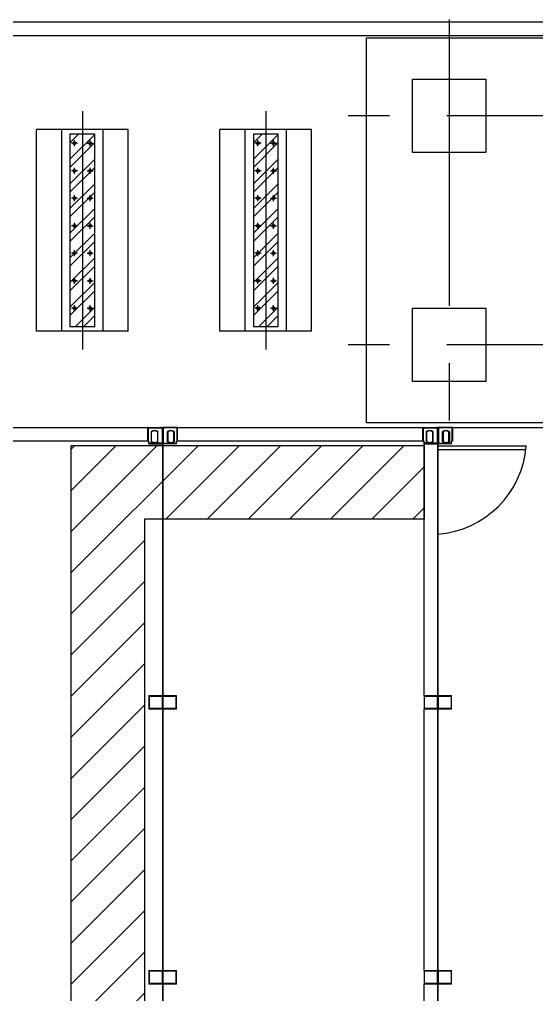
# Model space of a CAD drawing. Header units: millimetres. Extents: x 0 to 153097, y 17753 to 125268.
# Drawn here: x 63562 to 63900, y 120625 to 121264 of the extents above; entities that cross this region are included whole.
import ezdxf

# ---------------------------------------------------------------- set-up
doc = ezdxf.new("R2010")
doc.units = ezdxf.units.MM
doc.header["$LTSCALE"] = 50
doc.linetypes.add('CENTER', pattern=[2, 1.25, -0.25, 0.25, -0.25])
doc.layers.add('C_CEN', color=1, linetype='CENTER')
doc.layers.add('C_CONC', color=3, linetype='Continuous')
doc.layers.add('DITCH', color=7, linetype='Continuous', lineweight=0)

# ---------------------------------------------------------------- blocks, each defined once
blk = doc.blocks.new('KEY PLAN_NEW')
h = blk.add_hatch()
h.set_pattern_fill('ANSI32', color=253, scale=0.4, angle=180, style=0)
h.set_pattern_definition([(225, (2411.564, 1563.6816), (2.6940768, -2.6940768), []), (225, (2409.768, 1563.6816), (2.6940768, -2.6940768), [])])
h.paths.add_polyline_path([(-2078.68, -1049.94), (-2078.68, -1007.94), (-2084.08, -1007.94), (-2084.08, -1049.94)])
h = blk.add_hatch()
h.set_pattern_fill('ANSI32', color=253, scale=0.4, angle=180, style=0)
h.set_pattern_definition([(225, (2451.564, 1563.6816), (2.6940768, -2.6940768), []), (225, (2449.768, 1563.6816), (2.6940768, -2.6940768), [])])
h.paths.add_polyline_path([(-2038.68, -1049.94), (-2038.68, -1007.94), (-2044.08, -1007.94), (-2044.08, -1049.94)])
h = blk.add_hatch()
h.set_pattern_fill('ANSI31', color=253, scale=2)
h.set_pattern_definition([(45, (-1396.921, -1800.0236), (-4.490128, 4.490128), [])])
edge = h.paths.add_edge_path()
edge.add_line((-2006.86, -1075.94), (-2006.86, -1091.94))
edge.add_line((-2006.86, -1091.94), (-2067.86, -1091.94))
edge.add_line((-2067.86, -1091.94), (-2067.86, -1375.94))
edge.add_line((-2067.86, -1375.94), (-2006.86, -1375.94))
edge.add_line((-2006.86, -1375.94), (-2006.86, -1391.94))
edge.add_line((-2006.86, -1391.94), (-2007.86, -1391.94))
edge.add_line((-2007.86, -1391.94), (-2007.86, -1488.94))
edge.add_line((-2007.86, -1488.94), (-2008.31, -1488.94))
edge.add_arc((-2028.72, -1493.5), 20.91, 12.5777, 76.5787)
edge.add_line((-2023.86, -1473.16), (-2023.86, -1391.94))
edge.add_line((-2023.86, -1391.94), (-2247.86, -1391.94))
edge.add_line((-2247.86, -1391.94), (-2247.86, -1488.94))
edge.add_line((-2247.86, -1488.94), (-2263.86, -1488.94))
edge.add_line((-2263.86, -1488.94), (-2263.86, -1452.18))
edge.add_line((-2263.86, -1452.18), (-2549.86, -1452.18))
edge.add_line((-2549.86, -1452.18), (-2549.86, -1488.94))
edge.add_line((-2549.86, -1488.94), (-2565.86, -1488.94))
edge.add_line((-2565.86, -1488.94), (-2565.86, -1427.94))
edge.add_line((-2565.86, -1427.94), (-2720.86, -1427.94))
edge.add_line((-2720.86, -1427.94), (-2720.86, -1411.94))
edge.add_line((-2720.86, -1411.94), (-2623.86, -1411.94))
edge.add_line((-2623.86, -1411.94), (-2623.86, -1075.94))
edge.add_line((-2623.86, -1075.94), (-2563.86, -1075.94))
edge.add_line((-2563.86, -1075.94), (-2563.86, -1071.94))
edge.add_line((-2563.86, -1071.94), (-2547.86, -1071.94))
edge.add_line((-2547.86, -1071.94), (-2547.86, -1091.94))
edge.add_line((-2547.86, -1091.94), (-2607.86, -1091.94))
edge.add_line((-2607.86, -1091.94), (-2607.86, -1411.94))
edge.add_line((-2607.86, -1411.94), (-2549.86, -1411.94))
edge.add_line((-2549.86, -1411.94), (-2549.86, -1436.18))
edge.add_line((-2549.86, -1436.18), (-2263.86, -1436.18))
edge.add_line((-2263.86, -1436.18), (-2263.86, -1375.94))
edge.add_line((-2263.86, -1375.94), (-2083.86, -1375.94))
edge.add_line((-2083.86, -1375.94), (-2083.86, -1075.94))
edge.add_line((-2083.86, -1075.94), (-2006.86, -1075.94))
at = {"color": 253}
for p, q in [((-2081.38, -1002.94), (-2081.38, -1054.94)), ((-2041.38, -1002.94), (-2041.38, -1054.94)), ((-2091.38, -1050.94), (-2091.38, -1006.94)), ((-2071.38, -1006.94), (-2091.38, -1006.94)), ((-2085.88, -1050.94), (-2085.88, -1006.94)), ((-2076.88, -1050.94), (-2076.88, -1006.94)), ((-2071.38, -1050.94), (-2071.38, -1006.94)), ((-2051.38, -1050.94), (-2051.38, -1006.94)), ((-2031.38, -1006.94), (-2051.38, -1006.94)), ((-2045.88, -1050.94), (-2045.88, -1006.94)), ((-2036.88, -1050.94), (-2036.88, -1006.94)), ((-2031.38, -1050.94), (-2031.38, -1006.94)), ((-2082.42, -1009.94), (-2083.74, -1009.94)), ((-2083.08, -1010.6), (-2083.08, -1009.28)), ((-2080.34, -1009.94), (-2079.02, -1009.94)), ((-2079.68, -1010.6), (-2079.68, -1009.28)), ((-2042.42, -1009.94), (-2043.74, -1009.94)), ((-2043.08, -1010.6), (-2043.08, -1009.28)), ((-2040.34, -1009.94), (-2039.02, -1009.94)), ((-2039.68, -1010.6), (-2039.68, -1009.28)), ((-2082.42, -1015.94), (-2083.74, -1015.94)), ((-2083.08, -1016.6), (-2083.08, -1015.28)), ((-2080.34, -1015.94), (-2079.02, -1015.94)), ((-2079.68, -1016.6), (-2079.68, -1015.28)), ((-2042.42, -1015.94), (-2043.74, -1015.94)), ((-2043.08, -1016.6), (-2043.08, -1015.28)), ((-2040.34, -1015.94), (-2039.02, -1015.94)), ((-2039.68, -1016.6), (-2039.68, -1015.28)), ((-2082.42, -1021.94), (-2083.74, -1021.94)), ((-2083.08, -1022.6), (-2083.08, -1021.28)), ((-2080.34, -1021.94), (-2079.02, -1021.94)), ((-2079.68, -1022.6), (-2079.68, -1021.28)), ((-2042.42, -1021.94), (-2043.74, -1021.94)), ((-2043.08, -1022.6), (-2043.08, -1021.28)), ((-2040.34, -1021.94), (-2039.02, -1021.94)), ((-2039.68, -1022.6), (-2039.68, -1021.28)), ((-2083.08, -1028.6), (-2083.08, -1027.28)), ((-2079.68, -1028.6), (-2079.68, -1027.28)), ((-2043.08, -1028.6), (-2043.08, -1027.28)), ((-2039.68, -1028.6), (-2039.68, -1027.28)), ((-2082.42, -1027.94), (-2083.74, -1027.94)), ((-2080.34, -1027.94), (-2079.02, -1027.94)), ((-2042.42, -1027.94), (-2043.74, -1027.94)), ((-2040.34, -1027.94), (-2039.02, -1027.94)), ((-2082.42, -1033.94), (-2083.74, -1033.94)), ((-2083.08, -1034.6), (-2083.08, -1033.28)), ((-2080.34, -1033.94), (-2079.02, -1033.94)), ((-2079.68, -1034.6), (-2079.68, -1033.28)), ((-2042.42, -1033.94), (-2043.74, -1033.94)), ((-2043.08, -1034.6), (-2043.08, -1033.28)), ((-2040.34, -1033.94), (-2039.02, -1033.94)), ((-2039.68, -1034.6), (-2039.68, -1033.28)), ((-2082.42, -1039.94), (-2083.74, -1039.94)), ((-2083.08, -1040.6), (-2083.08, -1039.28)), ((-2080.34, -1039.94), (-2079.02, -1039.94)), ((-2079.68, -1040.6), (-2079.68, -1039.28)), ((-2042.42, -1039.94), (-2043.74, -1039.94)), ((-2043.08, -1040.6), (-2043.08, -1039.28)), ((-2040.34, -1039.94), (-2039.02, -1039.94)), ((-2039.68, -1040.6), (-2039.68, -1039.28)), ((-2082.42, -1045.94), (-2083.74, -1045.94)), ((-2083.08, -1046.6), (-2083.08, -1045.28)), ((-2080.34, -1045.94), (-2079.02, -1045.94)), ((-2079.68, -1046.6), (-2079.68, -1045.28)), ((-2042.42, -1045.94), (-2043.74, -1045.94)), ((-2043.08, -1046.6), (-2043.08, -1045.28)), ((-2040.34, -1045.94), (-2039.02, -1045.94)), ((-2039.68, -1046.6), (-2039.68, -1045.28)), ((-2071.38, -1050.94), (-2091.38, -1050.94)), ((-2031.38, -1050.94), (-2051.38, -1050.94)), ((-2120.62, -1071.94, 46), (-2067.1, -1071.94, 46)), ((-2067.1, -1071.94, 46), (-2063.86, -1071.94, 46)), ((-2063.86, -1075.5, 46), (-2063.86, -1071.94, 46)), ((-2060.62, -1071.94, 46), (-2063.86, -1071.94, 46)), ((-2063.86, -1071.94, 46), (-2063.86, -1075.5, 46)), ((-2063.86, -1075.5, 46), (-2063.86, -1071.94, 46)), ((-2060.62, -1071.94, 46), (-2007.1, -1071.94, 46)), ((-2007.1, -1071.94, 46), (-2003.86, -1071.94, 46)), ((-2003.86, -1075.5, 46), (-2003.86, -1071.94, 46)), ((-2000.62, -1071.94, 46), (-2003.86, -1071.94, 46)), ((-2003.86, -1071.94, 46), (-2003.86, -1075.5, 46)), ((-2003.86, -1075.5, 46), (-2003.86, -1071.94, 46)), ((-2000.62, -1071.94, 46), (-1947.1, -1071.94, 46)), ((-2067.1, -1074.94, 46), (-2120.62, -1074.94, 46)), ((-2083.86, -1375.94, 46), (-2083.86, -1075.94, 46)), ((-2006.86, -1075.94, 46), (-2083.86, -1075.94, 46)), ((-2067.1, -1074.94, 46), (-2066.86, -1074.94, 46)), ((-2066.86, -1075.5, 46), (-2066.86, -1074.94, 46)), ((-2063.86, -1075.5, 46), (-2063.86, -1368.38, 46)), ((-2063.86, -1368.38, 46), (-2063.86, -1075.5, 46)), ((-2060.62, -1074.94, 46), (-2060.86, -1074.94, 46)), ((-2060.86, -1075.5, 46), (-2060.86, -1074.94, 46)), ((-2007.1, -1074.94, 46), (-2060.62, -1074.94, 46)), ((-2007.1, -1074.94, 46), (-2006.86, -1074.94, 46)), ((-2006.86, -1075.5, 46), (-2006.86, -1074.94, 46)), ((-2006.86, -1130.44, 46), (-2006.86, -1075.5, 46)), ((-2006.86, -1075.94, 46), (-2006.86, -1091.94, 46)), ((-2003.86, -1075.5, 46), (-2003.86, -1368.38, 46)), ((-2003.86, -1368.38, 46), (-2003.86, -1075.5, 46)), ((-2003.86, -1075.94, 46), (-1984.56, -1075.94, 46)), ((-2000.62, -1074.94, 46), (-2000.86, -1074.94, 46)), ((-2000.86, -1075.5, 46), (-2000.86, -1074.94, 46)), ((-2003.86, -1076.74, 46), (-1984.64, -1076.74, 46)), ((-2067.86, -1091.94, 46), (-2067.86, -1375.94, 46)), ((-2006.86, -1091.94, 46), (-2067.86, -1091.94, 46)), ((-2066.86, -1130.44, 46), (-2066.86, -1133.44, 46)), ((-2066.86, -1130.44, 46), (-2063.86, -1130.44, 46)), ((-2066.74, -1133.32, 46), (-2066.74, -1130.56, 46)), ((-2066.74, -1130.56, 46), (-2063.98, -1130.56, 46)), ((-2063.98, -1130.56, 46), (-2063.98, -1133.32, 46)), ((-2063.98, -1130.56, 46), (-2063.98, -1133.32, 46)), ((-2063.86, -1130.44, 46), (-2063.86, -1133.44, 46)), ((-2063.86, -1130.44, 46), (-2060.86, -1130.44, 46)), ((-2063.74, -1133.32, 46), (-2063.74, -1130.56, 46)), ((-2063.74, -1130.56, 46), (-2060.98, -1130.56, 46)), ((-2060.98, -1130.56, 46), (-2060.98, -1133.32, 46)), ((-2060.98, -1130.56, 46), (-2060.98, -1133.32, 46)), ((-2060.86, -1133.44, 46), (-2060.86, -1130.44, 46)), ((-2006.86, -1130.44, 46), (-2006.86, -1133.44, 46)), ((-2006.86, -1130.44, 46), (-2003.86, -1130.44, 46)), ((-2006.74, -1133.32, 46), (-2006.74, -1130.56, 46)), ((-2006.74, -1130.56, 46), (-2003.98, -1130.56, 46)), ((-2003.98, -1130.56, 46), (-2003.98, -1133.32, 46)), ((-2003.98, -1130.56, 46), (-2003.98, -1133.32, 46)), ((-2003.86, -1130.44, 46), (-2003.86, -1133.44, 46)), ((-2003.86, -1130.44, 46), (-2000.86, -1130.44, 46)), ((-2003.74, -1133.32, 46), (-2003.74, -1130.56, 46)), ((-2003.74, -1130.56, 46), (-2000.98, -1130.56, 46)), ((-2000.98, -1130.56, 46), (-2000.98, -1133.32, 46)), ((-2000.98, -1130.56, 46), (-2000.98, -1133.32, 46)), ((-2000.86, -1133.44, 46), (-2000.86, -1130.44, 46)), ((-2063.86, -1133.44, 46), (-2066.86, -1133.44, 46)), ((-2063.98, -1133.32, 46), (-2066.74, -1133.32, 46)), ((-2060.86, -1133.44, 46), (-2063.86, -1133.44, 46)), ((-2060.98, -1133.32, 46), (-2063.74, -1133.32, 46)), ((-2003.86, -1133.44, 46), (-2006.86, -1133.44, 46)), ((-2006.86, -1190.44, 46), (-2006.86, -1133.44, 46)), ((-2003.98, -1133.32, 46), (-2006.74, -1133.32, 46)), ((-2000.86, -1133.44, 46), (-2003.86, -1133.44, 46)), ((-2000.98, -1133.32, 46), (-2003.74, -1133.32, 46)), ((-2066.86, -1190.44, 46), (-2066.86, -1193.44, 46)), ((-2066.86, -1190.44, 46), (-2063.86, -1190.44, 46)), ((-2066.74, -1193.32, 46), (-2066.74, -1190.56, 46)), ((-2066.74, -1190.56, 46), (-2063.98, -1190.56, 46)), ((-2063.98, -1190.56, 46), (-2063.98, -1193.32, 46)), ((-2063.98, -1190.56, 46), (-2063.98, -1193.32, 46)), ((-2063.86, -1190.44, 46), (-2060.86, -1190.44, 46)), ((-2063.74, -1193.32, 46), (-2063.74, -1190.56, 46)), ((-2063.74, -1190.56, 46), (-2060.98, -1190.56, 46)), ((-2060.98, -1190.56, 46), (-2060.98, -1193.32, 46)), ((-2060.98, -1190.56, 46), (-2060.98, -1193.32, 46)), ((-2060.86, -1193.44, 46), (-2060.86, -1190.44, 46)), ((-2006.86, -1190.44, 46), (-2006.86, -1193.44, 46)), ((-2006.86, -1190.44, 46), (-2003.86, -1190.44, 46)), ((-2006.74, -1193.32, 46), (-2006.74, -1190.56, 46)), ((-2006.74, -1190.56, 46), (-2003.98, -1190.56, 46)), ((-2003.98, -1190.56, 46), (-2003.98, -1193.32, 46)), ((-2003.98, -1190.56, 46), (-2003.98, -1193.32, 46)), ((-2003.86, -1190.44, 46), (-2000.86, -1190.44, 46)), ((-2003.74, -1193.32, 46), (-2003.74, -1190.56, 46)), ((-2003.74, -1190.56, 46), (-2000.98, -1190.56, 46)), ((-2000.98, -1190.56, 46), (-2000.98, -1193.32, 46)), ((-2000.98, -1190.56, 46), (-2000.98, -1193.32, 46)), ((-2000.86, -1193.44, 46), (-2000.86, -1190.44, 46)), ((-2063.86, -1193.44, 46), (-2066.86, -1193.44, 46)), ((-2063.98, -1193.32, 46), (-2066.74, -1193.32, 46)), ((-2060.86, -1193.44, 46), (-2063.86, -1193.44, 46)), ((-2060.98, -1193.32, 46), (-2063.74, -1193.32, 46)), ((-2003.86, -1193.44, 46), (-2006.86, -1193.44, 46)), ((-2006.86, -1250.44, 46), (-2006.86, -1193.44, 46)), ((-2003.98, -1193.32, 46), (-2006.74, -1193.32, 46)), ((-2000.86, -1193.44, 46), (-2003.86, -1193.44, 46)), ((-2000.98, -1193.32, 46), (-2003.74, -1193.32, 46))]:
    blk.add_line(p, q, dxfattribs=at)
at = {"color": 253, "linetype": 'Continuous'}
for p, q in [((-2067.1, -1074.94, 46), (-2067.1, -1071.94, 46)), ((-2067.1, -1072.06, 46), (-2066.98, -1072.06, 46)), ((-2066.98, -1071.94, 46), (-2066.98, -1072.06, 46)), ((-2066.98, -1074.94, 46), (-2066.98, -1072.06, 46)), ((-2066.98, -1072.06, 46), (-2064.27, -1072.06, 46)), ((-2064.27, -1072.06, 46), (-2064.27, -1071.94, 46)), ((-2063.98, -1072.06, 46), (-2063.98, -1072.06, 46)), ((-2063.98, -1072.06, 46), (-2063.98, -1072.06, 46)), ((-2063.74, -1072.06, 46), (-2063.74, -1072.06, 46)), ((-2063.74, -1072.06, 46), (-2063.74, -1072.06, 46)), ((-2063.45, -1072.06, 46), (-2063.45, -1071.94, 46)), ((-2060.74, -1072.06, 46), (-2063.45, -1072.06, 46)), ((-2060.74, -1071.94, 46), (-2060.74, -1072.06, 46)), ((-2060.62, -1072.06, 46), (-2060.74, -1072.06, 46)), ((-2060.74, -1074.94, 46), (-2060.74, -1072.06, 46)), ((-2060.62, -1074.94, 46), (-2060.62, -1071.94, 46)), ((-2007.1, -1074.94, 46), (-2007.1, -1071.94, 46)), ((-2007.1, -1072.06, 46), (-2006.98, -1072.06, 46)), ((-2006.98, -1071.94, 46), (-2006.98, -1072.06, 46)), ((-2006.98, -1074.94, 46), (-2006.98, -1072.06, 46)), ((-2006.98, -1072.06, 46), (-2004.27, -1072.06, 46)), ((-2004.27, -1072.06, 46), (-2004.27, -1071.94, 46)), ((-2003.98, -1072.06, 46), (-2003.98, -1072.06, 46)), ((-2003.98, -1072.06, 46), (-2003.98, -1072.06, 46)), ((-2003.74, -1072.06, 46), (-2003.74, -1072.06, 46)), ((-2003.74, -1072.06, 46), (-2003.74, -1072.06, 46)), ((-2003.45, -1072.06, 46), (-2003.45, -1071.94, 46)), ((-2000.74, -1072.06, 46), (-2003.45, -1072.06, 46)), ((-2000.74, -1071.94, 46), (-2000.74, -1072.06, 46)), ((-2000.62, -1072.06, 46), (-2000.74, -1072.06, 46)), ((-2000.74, -1074.94, 46), (-2000.74, -1072.06, 46)), ((-2000.62, -1074.94, 46), (-2000.62, -1071.94, 46)), ((-2066.4, -1072.84, 46), (-2066.4, -1075.1, 46)), ((-2066.28, -1075.04, 46), (-2066.28, -1072.91, 46)), ((-2065.01, -1072.91, 46), (-2065.01, -1075.04, 46)), ((-2064.89, -1075.1, 46), (-2064.89, -1072.84, 46)), ((-2063.98, -1072.35, 46), (-2063.86, -1072.35, 46)), ((-2063.98, -1072.35, 46), (-2063.98, -1075.38, 46)), ((-2063.74, -1072.35, 46), (-2063.86, -1072.35, 46)), ((-2063.74, -1072.35, 46), (-2063.74, -1075.38, 46)), ((-2062.84, -1075.1, 46), (-2062.84, -1072.84, 46)), ((-2062.72, -1072.91, 46), (-2062.72, -1075.04, 46)), ((-2061.45, -1075.04, 46), (-2061.45, -1072.91, 46)), ((-2061.33, -1072.84, 46), (-2061.33, -1075.1, 46)), ((-2006.4, -1072.84, 46), (-2006.4, -1075.1, 46)), ((-2006.28, -1075.04, 46), (-2006.28, -1072.91, 46)), ((-2005.01, -1072.91, 46), (-2005.01, -1075.04, 46)), ((-2004.89, -1075.1, 46), (-2004.89, -1072.84, 46)), ((-2003.98, -1072.35, 46), (-2003.86, -1072.35, 46)), ((-2003.98, -1072.35, 46), (-2003.98, -1075.38, 46)), ((-2003.74, -1072.35, 46), (-2003.86, -1072.35, 46)), ((-2003.74, -1072.35, 46), (-2003.74, -1075.38, 46)), ((-2002.84, -1075.1, 46), (-2002.84, -1072.84, 46)), ((-2002.72, -1072.91, 46), (-2002.72, -1075.04, 46)), ((-2001.45, -1075.04, 46), (-2001.45, -1072.91, 46)), ((-2001.33, -1072.84, 46), (-2001.33, -1075.1, 46)), ((-2063.98, -1075.38, 46), (-2066.86, -1075.38, 46)), ((-2066.86, -1075.5, 46), (-2063.86, -1075.5, 46)), ((-2063.98, -1075.5, 46), (-2063.98, -1075.38, 46)), ((-2063.98, -1075.38, 46), (-2063.86, -1075.38, 46)), ((-2063.74, -1075.38, 46), (-2063.86, -1075.38, 46)), ((-2060.86, -1075.5, 46), (-2063.86, -1075.5, 46)), ((-2063.74, -1075.5, 46), (-2063.74, -1075.38, 46)), ((-2063.74, -1075.38, 46), (-2060.86, -1075.38, 46)), ((-2003.98, -1075.38, 46), (-2006.86, -1075.38, 46)), ((-2006.86, -1075.5, 46), (-2003.86, -1075.5, 46)), ((-2003.98, -1075.5, 46), (-2003.98, -1075.38, 46)), ((-2003.98, -1075.38, 46), (-2003.86, -1075.38, 46)), ((-2003.74, -1075.38, 46), (-2003.86, -1075.38, 46)), ((-2000.86, -1075.5, 46), (-2003.86, -1075.5, 46)), ((-2003.74, -1075.5, 46), (-2003.74, -1075.38, 46)), ((-2003.74, -1075.38, 46), (-2000.86, -1075.38, 46))]:
    blk.add_line(p, q, dxfattribs=at)
at = {"color": 253}
for points in [[(-2078.68, -1049.94), (-2078.68, -1007.94), (-2084.08, -1007.94), (-2084.08, -1049.94)], [(-2038.68, -1049.94), (-2038.68, -1007.94), (-2044.08, -1007.94), (-2044.08, -1049.94)]]:
    blk.add_lwpolyline(points, close=True, dxfattribs=at)
for centre in [(-2083.08, -1009.94), (-2079.68, -1009.94), (-2043.08, -1009.94), (-2039.68, -1009.94), (-2083.08, -1015.94), (-2079.68, -1015.94), (-2043.08, -1015.94), (-2039.68, -1015.94), (-2083.08, -1021.94), (-2079.68, -1021.94), (-2043.08, -1021.94), (-2039.68, -1021.94), (-2083.08, -1027.94), (-2079.68, -1027.94), (-2043.08, -1027.94), (-2039.68, -1027.94), (-2083.08, -1033.94), (-2079.68, -1033.94), (-2043.08, -1033.94), (-2039.68, -1033.94), (-2083.08, -1039.94), (-2079.68, -1039.94), (-2043.08, -1039.94), (-2039.68, -1039.94), (-2083.08, -1045.94), (-2079.68, -1045.94), (-2043.08, -1045.94), (-2039.68, -1045.94)]:
    blk.add_circle(centre, 0.3, dxfattribs=at)
at = {"color": 253, "linetype": 'Continuous'}
for centre, radius, start, end in [((-2066.98, -1072.06, 46), 0.12, 90, 180), ((-2064.27, -1072.35, 46), 0.41, 0, 90), ((-2064.27, -1072.35, 46), 0.29, 0, 90), ((-2063.45, -1072.35, 46), 0.41, 90, 180), ((-2063.45, -1072.35, 46), 0.29, 90, 180), ((-2060.74, -1072.06, 46), 0.12, 0, 90), ((-2006.98, -1072.06, 46), 0.12, 90, 180), ((-2004.27, -1072.35, 46), 0.41, 0, 90), ((-2004.27, -1072.35, 46), 0.29, 0, 90), ((-2003.45, -1072.35, 46), 0.41, 90, 180), ((-2003.45, -1072.35, 46), 0.29, 90, 180), ((-2000.74, -1072.06, 46), 0.12, 0, 90), ((-2065.64, -1073.97, 46), 1.36, 56.2792, 123.7208), ((-2065.64, -1073.97, 46), 1.24, 59.1964, 120.8036), ((-2062.08, -1073.97, 46), 1.36, 56.2792, 123.7208), ((-2062.08, -1073.97, 46), 1.24, 59.1964, 120.8036), ((-2005.64, -1073.97, 46), 1.36, 56.2792, 123.7208), ((-2005.64, -1073.97, 46), 1.24, 59.1964, 120.8036), ((-2002.08, -1073.97, 46), 1.36, 56.2792, 123.7208), ((-2002.08, -1073.97, 46), 1.24, 59.1964, 120.8036), ((-2065.64, -1073.97, 46), 1.36, 236.2792, 303.7208), ((-2065.64, -1073.97, 46), 1.24, 239.1964, 300.8036), ((-2063.98, -1075.38, 46), 0.12, 270, 0), ((-2063.74, -1075.38, 46), 0.12, 180, 270), ((-2062.08, -1073.97, 46), 1.36, 236.2792, 303.7208), ((-2062.08, -1073.97, 46), 1.24, 239.1964, 300.8036), ((-2005.64, -1073.97, 46), 1.36, 236.2792, 303.7208), ((-2005.64, -1073.97, 46), 1.24, 239.1964, 300.8036), ((-2003.98, -1075.38, 46), 0.12, 270, 0), ((-2003.74, -1075.38, 46), 0.12, 180, 270), ((-2002.08, -1073.97, 46), 1.36, 236.2792, 303.7208), ((-2002.08, -1073.97, 46), 1.24, 239.1964, 300.8036)]:
    blk.add_arc(centre, radius, start, end, dxfattribs=at)
at = {"color": 253}
blk.add_arc((-2005.42, -1074.39, 46), 20.91, 274.2611, 355.7389, dxfattribs=at)
at = {"color": 253, "linetype": 'Continuous'}
for points, knots in [([(-2066.28, -1072.91, 46), (-2066.28, -1072.91, 46), (-2066.28, -1072.91, 46), (-2066.28, -1072.91, 46), (-2066.28, -1072.91, 46), (-2066.28, -1072.91, 46), (-2066.28, -1072.91, 46), (-2066.28, -1072.91, 46), (-2066.28, -1072.91, 46), (-2066.28, -1072.91, 46), (-2066.28, -1072.9, 46), (-2066.29, -1072.9, 46), (-2066.29, -1072.9, 46), (-2066.29, -1072.9, 46), (-2066.29, -1072.9, 46), (-2066.29, -1072.9, 46), (-2066.3, -1072.9, 46), (-2066.3, -1072.9, 46), (-2066.3, -1072.9, 46), (-2066.3, -1072.9, 46), (-2066.3, -1072.89, 46), (-2066.3, -1072.89, 46), (-2066.31, -1072.89, 46), (-2066.31, -1072.89, 46), (-2066.32, -1072.89, 46), (-2066.32, -1072.89, 46), (-2066.32, -1072.88, 46), (-2066.32, -1072.88, 46), (-2066.32, -1072.88, 46), (-2066.32, -1072.88, 46), (-2066.33, -1072.88, 46), (-2066.33, -1072.88, 46), (-2066.34, -1072.88, 46), (-2066.34, -1072.87, 46), (-2066.35, -1072.87, 46), (-2066.35, -1072.87, 46), (-2066.35, -1072.87, 46), (-2066.35, -1072.87, 46), (-2066.36, -1072.86, 46), (-2066.36, -1072.86, 46), (-2066.36, -1072.86, 46), (-2066.36, -1072.86, 46), (-2066.37, -1072.86, 46), (-2066.37, -1072.86, 46), (-2066.38, -1072.85, 46), (-2066.38, -1072.85, 46), (-2066.39, -1072.85, 46), (-2066.39, -1072.85, 46), (-2066.39, -1072.84, 46), (-2066.39, -1072.84, 46), (-2066.39, -1072.84, 46), (-2066.4, -1072.84, 46), (-2066.4, -1072.84, 46), (-2066.4, -1072.84, 46)], [0, 0, 0, 0, 0.06206, 0.12459, 0.12459, 0.155854, 0.155854, 0.171487, 0.171487, 0.187119, 0.187119, 0.249648, 0.249648, 0.312178, 0.312178, 0.343442, 0.343442, 0.359075, 0.359075, 0.374707, 0.374707, 0.437236, 0.437236, 0.499766, 0.499766, 0.53103, 0.53103, 0.546663, 0.546663, 0.562295, 0.562295, 0.624824, 0.624824, 0.687353, 0.687353, 0.749883, 0.749883, 0.765515, 0.765515, 0.781147, 0.781147, 0.812412, 0.812412, 0.874941, 0.874941, 0.937471, 0.937471, 0.968735, 0.968735, 0.984368, 0.992184, 0.992184, 1, 1, 1, 1]), ([(-2064.89, -1072.84, 46), (-2064.89, -1072.84, 46), (-2064.89, -1072.84, 46), (-2064.89, -1072.84, 46), (-2064.89, -1072.84, 46), (-2064.89, -1072.84, 46), (-2064.89, -1072.85, 46), (-2064.9, -1072.85, 46), (-2064.9, -1072.85, 46), (-2064.91, -1072.85, 46), (-2064.91, -1072.86, 46), (-2064.92, -1072.86, 46), (-2064.92, -1072.86, 46), (-2064.92, -1072.86, 46), (-2064.93, -1072.86, 46), (-2064.93, -1072.86, 46), (-2064.93, -1072.87, 46), (-2064.93, -1072.87, 46), (-2064.93, -1072.87, 46), (-2064.94, -1072.87, 46), (-2064.94, -1072.87, 46), (-2064.95, -1072.88, 46), (-2064.95, -1072.88, 46), (-2064.96, -1072.88, 46), (-2064.96, -1072.88, 46), (-2064.96, -1072.88, 46), (-2064.96, -1072.88, 46), (-2064.96, -1072.88, 46), (-2064.97, -1072.89, 46), (-2064.97, -1072.89, 46), (-2064.97, -1072.89, 46), (-2064.97, -1072.89, 46), (-2064.98, -1072.89, 46), (-2064.98, -1072.89, 46), (-2064.99, -1072.9, 46), (-2064.99, -1072.9, 46), (-2064.99, -1072.9, 46), (-2064.99, -1072.9, 46), (-2064.99, -1072.9, 46), (-2064.99, -1072.9, 46), (-2064.99, -1072.9, 46), (-2064.99, -1072.9, 46), (-2065, -1072.9, 46), (-2065, -1072.9, 46), (-2065, -1072.91, 46), (-2065, -1072.91, 46), (-2065, -1072.91, 46), (-2065, -1072.91, 46), (-2065, -1072.91, 46), (-2065, -1072.91, 46), (-2065.01, -1072.91, 46), (-2065.01, -1072.91, 46), (-2065.01, -1072.91, 46), (-2065.01, -1072.91, 46)], [0, 0, 0, 0, 0.00782, 0.00782, 0.015639, 0.031279, 0.031279, 0.062557, 0.062557, 0.125114, 0.125114, 0.187671, 0.187671, 0.21895, 0.21895, 0.234589, 0.234589, 0.250228, 0.250228, 0.312785, 0.312785, 0.375342, 0.375342, 0.437899, 0.437899, 0.453538, 0.453538, 0.469178, 0.469178, 0.500456, 0.500456, 0.563013, 0.563013, 0.62557, 0.62557, 0.641209, 0.641209, 0.656849, 0.656849, 0.688127, 0.688127, 0.750684, 0.750684, 0.813241, 0.813241, 0.828881, 0.828881, 0.84452, 0.84452, 0.875798, 0.875798, 0.938355, 1, 1, 1, 1]), ([(-2062.84, -1072.84, 46), (-2062.84, -1072.84, 46), (-2062.84, -1072.84, 46), (-2062.83, -1072.84, 46), (-2062.83, -1072.84, 46), (-2062.83, -1072.84, 46), (-2062.83, -1072.85, 46), (-2062.83, -1072.85, 46), (-2062.82, -1072.85, 46), (-2062.82, -1072.85, 46), (-2062.81, -1072.86, 46), (-2062.81, -1072.86, 46), (-2062.8, -1072.86, 46), (-2062.8, -1072.86, 46), (-2062.8, -1072.86, 46), (-2062.8, -1072.86, 46), (-2062.79, -1072.87, 46), (-2062.79, -1072.87, 46), (-2062.79, -1072.87, 46), (-2062.79, -1072.87, 46), (-2062.78, -1072.87, 46), (-2062.78, -1072.88, 46), (-2062.77, -1072.88, 46), (-2062.77, -1072.88, 46), (-2062.76, -1072.88, 46), (-2062.76, -1072.88, 46), (-2062.76, -1072.88, 46), (-2062.76, -1072.88, 46), (-2062.76, -1072.89, 46), (-2062.76, -1072.89, 46), (-2062.75, -1072.89, 46), (-2062.75, -1072.89, 46), (-2062.74, -1072.89, 46), (-2062.74, -1072.89, 46), (-2062.74, -1072.9, 46), (-2062.74, -1072.9, 46), (-2062.74, -1072.9, 46), (-2062.74, -1072.9, 46), (-2062.73, -1072.9, 46), (-2062.73, -1072.9, 46), (-2062.73, -1072.9, 46), (-2062.73, -1072.9, 46), (-2062.73, -1072.9, 46), (-2062.72, -1072.9, 46), (-2062.72, -1072.91, 46), (-2062.72, -1072.91, 46), (-2062.72, -1072.91, 46), (-2062.72, -1072.91, 46), (-2062.72, -1072.91, 46), (-2062.72, -1072.91, 46), (-2062.72, -1072.91, 46), (-2062.72, -1072.91, 46), (-2062.72, -1072.91, 46), (-2062.72, -1072.91, 46)], [0, 0, 0, 0, 0.00782, 0.00782, 0.015639, 0.031279, 0.031279, 0.062557, 0.062557, 0.125114, 0.125114, 0.187671, 0.187671, 0.21895, 0.21895, 0.234589, 0.234589, 0.250228, 0.250228, 0.312785, 0.312785, 0.375342, 0.375342, 0.437899, 0.437899, 0.453538, 0.453538, 0.469178, 0.469178, 0.500456, 0.500456, 0.563013, 0.563013, 0.62557, 0.62557, 0.641209, 0.641209, 0.656849, 0.656849, 0.688127, 0.688127, 0.750684, 0.750684, 0.813241, 0.813241, 0.828881, 0.828881, 0.84452, 0.84452, 0.875798, 0.875798, 0.938355, 1, 1, 1, 1]), ([(-2061.45, -1072.91, 46), (-2061.45, -1072.91, 46), (-2061.45, -1072.91, 46), (-2061.45, -1072.91, 46), (-2061.44, -1072.91, 46), (-2061.44, -1072.91, 46), (-2061.44, -1072.91, 46), (-2061.44, -1072.91, 46), (-2061.44, -1072.91, 46), (-2061.44, -1072.91, 46), (-2061.44, -1072.9, 46), (-2061.44, -1072.9, 46), (-2061.43, -1072.9, 46), (-2061.43, -1072.9, 46), (-2061.43, -1072.9, 46), (-2061.43, -1072.9, 46), (-2061.43, -1072.9, 46), (-2061.43, -1072.9, 46), (-2061.43, -1072.9, 46), (-2061.43, -1072.9, 46), (-2061.42, -1072.89, 46), (-2061.42, -1072.89, 46), (-2061.41, -1072.89, 46), (-2061.41, -1072.89, 46), (-2061.41, -1072.89, 46), (-2061.41, -1072.89, 46), (-2061.4, -1072.88, 46), (-2061.4, -1072.88, 46), (-2061.4, -1072.88, 46), (-2061.4, -1072.88, 46), (-2061.4, -1072.88, 46), (-2061.39, -1072.88, 46), (-2061.39, -1072.88, 46), (-2061.38, -1072.87, 46), (-2061.38, -1072.87, 46), (-2061.37, -1072.87, 46), (-2061.37, -1072.87, 46), (-2061.37, -1072.87, 46), (-2061.37, -1072.86, 46), (-2061.37, -1072.86, 46), (-2061.36, -1072.86, 46), (-2061.36, -1072.86, 46), (-2061.36, -1072.86, 46), (-2061.35, -1072.86, 46), (-2061.35, -1072.85, 46), (-2061.34, -1072.85, 46), (-2061.34, -1072.85, 46), (-2061.33, -1072.85, 46), (-2061.33, -1072.84, 46), (-2061.33, -1072.84, 46), (-2061.33, -1072.84, 46), (-2061.33, -1072.84, 46), (-2061.33, -1072.84, 46), (-2061.33, -1072.84, 46)], [0, 0, 0, 0, 0.06206, 0.12459, 0.12459, 0.155854, 0.155854, 0.171487, 0.171487, 0.187119, 0.187119, 0.249648, 0.249648, 0.312178, 0.312178, 0.343442, 0.343442, 0.359075, 0.359075, 0.374707, 0.374707, 0.437236, 0.437236, 0.499766, 0.499766, 0.53103, 0.53103, 0.546663, 0.546663, 0.562295, 0.562295, 0.624824, 0.624824, 0.687353, 0.687353, 0.749883, 0.749883, 0.765515, 0.765515, 0.781147, 0.781147, 0.812412, 0.812412, 0.874941, 0.874941, 0.937471, 0.937471, 0.968735, 0.968735, 0.984368, 0.992184, 0.992184, 1, 1, 1, 1]), ([(-2006.28, -1072.91, 46), (-2006.28, -1072.91, 46), (-2006.28, -1072.91, 46), (-2006.28, -1072.91, 46), (-2006.28, -1072.91, 46), (-2006.28, -1072.91, 46), (-2006.28, -1072.91, 46), (-2006.28, -1072.91, 46), (-2006.28, -1072.91, 46), (-2006.28, -1072.91, 46), (-2006.28, -1072.9, 46), (-2006.29, -1072.9, 46), (-2006.29, -1072.9, 46), (-2006.29, -1072.9, 46), (-2006.29, -1072.9, 46), (-2006.29, -1072.9, 46), (-2006.3, -1072.9, 46), (-2006.3, -1072.9, 46), (-2006.3, -1072.9, 46), (-2006.3, -1072.9, 46), (-2006.3, -1072.89, 46), (-2006.3, -1072.89, 46), (-2006.31, -1072.89, 46), (-2006.31, -1072.89, 46), (-2006.32, -1072.89, 46), (-2006.32, -1072.89, 46), (-2006.32, -1072.88, 46), (-2006.32, -1072.88, 46), (-2006.32, -1072.88, 46), (-2006.32, -1072.88, 46), (-2006.33, -1072.88, 46), (-2006.33, -1072.88, 46), (-2006.34, -1072.88, 46), (-2006.34, -1072.87, 46), (-2006.35, -1072.87, 46), (-2006.35, -1072.87, 46), (-2006.35, -1072.87, 46), (-2006.35, -1072.87, 46), (-2006.36, -1072.86, 46), (-2006.36, -1072.86, 46), (-2006.36, -1072.86, 46), (-2006.36, -1072.86, 46), (-2006.37, -1072.86, 46), (-2006.37, -1072.86, 46), (-2006.38, -1072.85, 46), (-2006.38, -1072.85, 46), (-2006.39, -1072.85, 46), (-2006.39, -1072.85, 46), (-2006.39, -1072.84, 46), (-2006.39, -1072.84, 46), (-2006.39, -1072.84, 46), (-2006.4, -1072.84, 46), (-2006.4, -1072.84, 46), (-2006.4, -1072.84, 46)], [0, 0, 0, 0, 0.06206, 0.12459, 0.12459, 0.155854, 0.155854, 0.171487, 0.171487, 0.187119, 0.187119, 0.249648, 0.249648, 0.312178, 0.312178, 0.343442, 0.343442, 0.359075, 0.359075, 0.374707, 0.374707, 0.437236, 0.437236, 0.499766, 0.499766, 0.53103, 0.53103, 0.546663, 0.546663, 0.562295, 0.562295, 0.624824, 0.624824, 0.687353, 0.687353, 0.749883, 0.749883, 0.765515, 0.765515, 0.781147, 0.781147, 0.812412, 0.812412, 0.874941, 0.874941, 0.937471, 0.937471, 0.968735, 0.968735, 0.984368, 0.992184, 0.992184, 1, 1, 1, 1]), ([(-2004.89, -1072.84, 46), (-2004.89, -1072.84, 46), (-2004.89, -1072.84, 46), (-2004.89, -1072.84, 46), (-2004.89, -1072.84, 46), (-2004.89, -1072.84, 46), (-2004.89, -1072.85, 46), (-2004.9, -1072.85, 46), (-2004.9, -1072.85, 46), (-2004.91, -1072.85, 46), (-2004.91, -1072.86, 46), (-2004.92, -1072.86, 46), (-2004.92, -1072.86, 46), (-2004.92, -1072.86, 46), (-2004.93, -1072.86, 46), (-2004.93, -1072.86, 46), (-2004.93, -1072.87, 46), (-2004.93, -1072.87, 46), (-2004.93, -1072.87, 46), (-2004.94, -1072.87, 46), (-2004.94, -1072.87, 46), (-2004.95, -1072.88, 46), (-2004.95, -1072.88, 46), (-2004.96, -1072.88, 46), (-2004.96, -1072.88, 46), (-2004.96, -1072.88, 46), (-2004.96, -1072.88, 46), (-2004.96, -1072.88, 46), (-2004.97, -1072.89, 46), (-2004.97, -1072.89, 46), (-2004.97, -1072.89, 46), (-2004.97, -1072.89, 46), (-2004.98, -1072.89, 46), (-2004.98, -1072.89, 46), (-2004.99, -1072.9, 46), (-2004.99, -1072.9, 46), (-2004.99, -1072.9, 46), (-2004.99, -1072.9, 46), (-2004.99, -1072.9, 46), (-2004.99, -1072.9, 46), (-2004.99, -1072.9, 46), (-2004.99, -1072.9, 46), (-2005, -1072.9, 46), (-2005, -1072.9, 46), (-2005, -1072.91, 46), (-2005, -1072.91, 46), (-2005, -1072.91, 46), (-2005, -1072.91, 46), (-2005, -1072.91, 46), (-2005, -1072.91, 46), (-2005.01, -1072.91, 46), (-2005.01, -1072.91, 46), (-2005.01, -1072.91, 46), (-2005.01, -1072.91, 46)], [0, 0, 0, 0, 0.00782, 0.00782, 0.015639, 0.031279, 0.031279, 0.062557, 0.062557, 0.125114, 0.125114, 0.187671, 0.187671, 0.21895, 0.21895, 0.234589, 0.234589, 0.250228, 0.250228, 0.312785, 0.312785, 0.375342, 0.375342, 0.437899, 0.437899, 0.453538, 0.453538, 0.469178, 0.469178, 0.500456, 0.500456, 0.563013, 0.563013, 0.62557, 0.62557, 0.641209, 0.641209, 0.656849, 0.656849, 0.688127, 0.688127, 0.750684, 0.750684, 0.813241, 0.813241, 0.828881, 0.828881, 0.84452, 0.84452, 0.875798, 0.875798, 0.938355, 1, 1, 1, 1]), ([(-2002.84, -1072.84, 46), (-2002.84, -1072.84, 46), (-2002.84, -1072.84, 46), (-2002.83, -1072.84, 46), (-2002.83, -1072.84, 46), (-2002.83, -1072.84, 46), (-2002.83, -1072.85, 46), (-2002.83, -1072.85, 46), (-2002.82, -1072.85, 46), (-2002.82, -1072.85, 46), (-2002.81, -1072.86, 46), (-2002.81, -1072.86, 46), (-2002.8, -1072.86, 46), (-2002.8, -1072.86, 46), (-2002.8, -1072.86, 46), (-2002.8, -1072.86, 46), (-2002.79, -1072.87, 46), (-2002.79, -1072.87, 46), (-2002.79, -1072.87, 46), (-2002.79, -1072.87, 46), (-2002.78, -1072.87, 46), (-2002.78, -1072.88, 46), (-2002.77, -1072.88, 46), (-2002.77, -1072.88, 46), (-2002.76, -1072.88, 46), (-2002.76, -1072.88, 46), (-2002.76, -1072.88, 46), (-2002.76, -1072.88, 46), (-2002.76, -1072.89, 46), (-2002.76, -1072.89, 46), (-2002.75, -1072.89, 46), (-2002.75, -1072.89, 46), (-2002.74, -1072.89, 46), (-2002.74, -1072.89, 46), (-2002.74, -1072.9, 46), (-2002.74, -1072.9, 46), (-2002.74, -1072.9, 46), (-2002.74, -1072.9, 46), (-2002.73, -1072.9, 46), (-2002.73, -1072.9, 46), (-2002.73, -1072.9, 46), (-2002.73, -1072.9, 46), (-2002.73, -1072.9, 46), (-2002.72, -1072.9, 46), (-2002.72, -1072.91, 46), (-2002.72, -1072.91, 46), (-2002.72, -1072.91, 46), (-2002.72, -1072.91, 46), (-2002.72, -1072.91, 46), (-2002.72, -1072.91, 46), (-2002.72, -1072.91, 46), (-2002.72, -1072.91, 46), (-2002.72, -1072.91, 46), (-2002.72, -1072.91, 46)], [0, 0, 0, 0, 0.00782, 0.00782, 0.015639, 0.031279, 0.031279, 0.062557, 0.062557, 0.125114, 0.125114, 0.187671, 0.187671, 0.21895, 0.21895, 0.234589, 0.234589, 0.250228, 0.250228, 0.312785, 0.312785, 0.375342, 0.375342, 0.437899, 0.437899, 0.453538, 0.453538, 0.469178, 0.469178, 0.500456, 0.500456, 0.563013, 0.563013, 0.62557, 0.62557, 0.641209, 0.641209, 0.656849, 0.656849, 0.688127, 0.688127, 0.750684, 0.750684, 0.813241, 0.813241, 0.828881, 0.828881, 0.84452, 0.84452, 0.875798, 0.875798, 0.938355, 1, 1, 1, 1]), ([(-2001.45, -1072.91, 46), (-2001.45, -1072.91, 46), (-2001.45, -1072.91, 46), (-2001.45, -1072.91, 46), (-2001.44, -1072.91, 46), (-2001.44, -1072.91, 46), (-2001.44, -1072.91, 46), (-2001.44, -1072.91, 46), (-2001.44, -1072.91, 46), (-2001.44, -1072.91, 46), (-2001.44, -1072.9, 46), (-2001.44, -1072.9, 46), (-2001.43, -1072.9, 46), (-2001.43, -1072.9, 46), (-2001.43, -1072.9, 46), (-2001.43, -1072.9, 46), (-2001.43, -1072.9, 46), (-2001.43, -1072.9, 46), (-2001.43, -1072.9, 46), (-2001.43, -1072.9, 46), (-2001.42, -1072.89, 46), (-2001.42, -1072.89, 46), (-2001.41, -1072.89, 46), (-2001.41, -1072.89, 46), (-2001.41, -1072.89, 46), (-2001.41, -1072.89, 46), (-2001.4, -1072.88, 46), (-2001.4, -1072.88, 46), (-2001.4, -1072.88, 46), (-2001.4, -1072.88, 46), (-2001.4, -1072.88, 46), (-2001.39, -1072.88, 46), (-2001.39, -1072.88, 46), (-2001.38, -1072.87, 46), (-2001.38, -1072.87, 46), (-2001.37, -1072.87, 46), (-2001.37, -1072.87, 46), (-2001.37, -1072.87, 46), (-2001.37, -1072.86, 46), (-2001.37, -1072.86, 46), (-2001.36, -1072.86, 46), (-2001.36, -1072.86, 46), (-2001.36, -1072.86, 46), (-2001.35, -1072.86, 46), (-2001.35, -1072.85, 46), (-2001.34, -1072.85, 46), (-2001.34, -1072.85, 46), (-2001.33, -1072.85, 46), (-2001.33, -1072.84, 46), (-2001.33, -1072.84, 46), (-2001.33, -1072.84, 46), (-2001.33, -1072.84, 46), (-2001.33, -1072.84, 46), (-2001.33, -1072.84, 46)], [0, 0, 0, 0, 0.06206, 0.12459, 0.12459, 0.155854, 0.155854, 0.171487, 0.171487, 0.187119, 0.187119, 0.249648, 0.249648, 0.312178, 0.312178, 0.343442, 0.343442, 0.359075, 0.359075, 0.374707, 0.374707, 0.437236, 0.437236, 0.499766, 0.499766, 0.53103, 0.53103, 0.546663, 0.546663, 0.562295, 0.562295, 0.624824, 0.624824, 0.687353, 0.687353, 0.749883, 0.749883, 0.765515, 0.765515, 0.781147, 0.781147, 0.812412, 0.812412, 0.874941, 0.874941, 0.937471, 0.937471, 0.968735, 0.968735, 0.984368, 0.992184, 0.992184, 1, 1, 1, 1]), ([(-2066.28, -1075.04, 46), (-2066.28, -1075.04, 46), (-2066.28, -1075.04, 46), (-2066.28, -1075.04, 46), (-2066.28, -1075.04, 46), (-2066.28, -1075.04, 46), (-2066.28, -1075.04, 46), (-2066.28, -1075.04, 46), (-2066.28, -1075.04, 46), (-2066.28, -1075.04, 46), (-2066.28, -1075.04, 46), (-2066.29, -1075.04, 46), (-2066.29, -1075.05, 46), (-2066.29, -1075.05, 46), (-2066.29, -1075.05, 46), (-2066.29, -1075.05, 46), (-2066.3, -1075.05, 46), (-2066.3, -1075.05, 46), (-2066.3, -1075.05, 46), (-2066.3, -1075.05, 46), (-2066.3, -1075.05, 46), (-2066.3, -1075.05, 46), (-2066.31, -1075.06, 46), (-2066.31, -1075.06, 46), (-2066.32, -1075.06, 46), (-2066.32, -1075.06, 46), (-2066.32, -1075.06, 46), (-2066.32, -1075.06, 46), (-2066.32, -1075.06, 46), (-2066.32, -1075.06, 46), (-2066.33, -1075.07, 46), (-2066.33, -1075.07, 46), (-2066.34, -1075.07, 46), (-2066.34, -1075.07, 46), (-2066.35, -1075.08, 46), (-2066.35, -1075.08, 46), (-2066.35, -1075.08, 46), (-2066.35, -1075.08, 46), (-2066.36, -1075.08, 46), (-2066.36, -1075.08, 46), (-2066.36, -1075.09, 46), (-2066.36, -1075.09, 46), (-2066.37, -1075.09, 46), (-2066.37, -1075.09, 46), (-2066.38, -1075.09, 46), (-2066.38, -1075.1, 46), (-2066.39, -1075.1, 46), (-2066.39, -1075.1, 46), (-2066.39, -1075.1, 46), (-2066.39, -1075.1, 46), (-2066.39, -1075.1, 46), (-2066.4, -1075.1, 46), (-2066.4, -1075.1, 46), (-2066.4, -1075.1, 46)], [0, 0, 0, 0, 0.06206, 0.12459, 0.12459, 0.155854, 0.155854, 0.171487, 0.171487, 0.187119, 0.187119, 0.249648, 0.249648, 0.312178, 0.312178, 0.343442, 0.343442, 0.359075, 0.359075, 0.374707, 0.374707, 0.437236, 0.437236, 0.499766, 0.499766, 0.53103, 0.53103, 0.546663, 0.546663, 0.562295, 0.562295, 0.624824, 0.624824, 0.687353, 0.687353, 0.749883, 0.749883, 0.765515, 0.765515, 0.781147, 0.781147, 0.812412, 0.812412, 0.874941, 0.874941, 0.937471, 0.937471, 0.968735, 0.968735, 0.984368, 0.992184, 0.992184, 1, 1, 1, 1]), ([(-2064.89, -1075.1, 46), (-2064.89, -1075.1, 46), (-2064.89, -1075.1, 46), (-2064.89, -1075.1, 46), (-2064.89, -1075.1, 46), (-2064.89, -1075.1, 46), (-2064.89, -1075.1, 46), (-2064.9, -1075.1, 46), (-2064.9, -1075.1, 46), (-2064.91, -1075.09, 46), (-2064.91, -1075.09, 46), (-2064.92, -1075.09, 46), (-2064.92, -1075.09, 46), (-2064.92, -1075.09, 46), (-2064.93, -1075.08, 46), (-2064.93, -1075.08, 46), (-2064.93, -1075.08, 46), (-2064.93, -1075.08, 46), (-2064.93, -1075.08, 46), (-2064.94, -1075.08, 46), (-2064.94, -1075.07, 46), (-2064.95, -1075.07, 46), (-2064.95, -1075.07, 46), (-2064.96, -1075.07, 46), (-2064.96, -1075.06, 46), (-2064.96, -1075.06, 46), (-2064.96, -1075.06, 46), (-2064.96, -1075.06, 46), (-2064.97, -1075.06, 46), (-2064.97, -1075.06, 46), (-2064.97, -1075.06, 46), (-2064.97, -1075.06, 46), (-2064.98, -1075.05, 46), (-2064.98, -1075.05, 46), (-2064.99, -1075.05, 46), (-2064.99, -1075.05, 46), (-2064.99, -1075.05, 46), (-2064.99, -1075.05, 46), (-2064.99, -1075.05, 46), (-2064.99, -1075.05, 46), (-2064.99, -1075.05, 46), (-2064.99, -1075.05, 46), (-2065, -1075.04, 46), (-2065, -1075.04, 46), (-2065, -1075.04, 46), (-2065, -1075.04, 46), (-2065, -1075.04, 46), (-2065, -1075.04, 46), (-2065, -1075.04, 46), (-2065, -1075.04, 46), (-2065.01, -1075.04, 46), (-2065.01, -1075.04, 46), (-2065.01, -1075.04, 46), (-2065.01, -1075.04, 46)], [0, 0, 0, 0, 0.00782, 0.00782, 0.015639, 0.031279, 0.031279, 0.062557, 0.062557, 0.125114, 0.125114, 0.187671, 0.187671, 0.21895, 0.21895, 0.234589, 0.234589, 0.250228, 0.250228, 0.312785, 0.312785, 0.375342, 0.375342, 0.437899, 0.437899, 0.453538, 0.453538, 0.469178, 0.469178, 0.500456, 0.500456, 0.563013, 0.563013, 0.62557, 0.62557, 0.641209, 0.641209, 0.656849, 0.656849, 0.688127, 0.688127, 0.750684, 0.750684, 0.813241, 0.813241, 0.828881, 0.828881, 0.84452, 0.84452, 0.875798, 0.875798, 0.938355, 1, 1, 1, 1]), ([(-2062.84, -1075.1, 46), (-2062.84, -1075.1, 46), (-2062.84, -1075.1, 46), (-2062.83, -1075.1, 46), (-2062.83, -1075.1, 46), (-2062.83, -1075.1, 46), (-2062.83, -1075.1, 46), (-2062.83, -1075.1, 46), (-2062.82, -1075.1, 46), (-2062.82, -1075.09, 46), (-2062.81, -1075.09, 46), (-2062.81, -1075.09, 46), (-2062.8, -1075.09, 46), (-2062.8, -1075.09, 46), (-2062.8, -1075.08, 46), (-2062.8, -1075.08, 46), (-2062.79, -1075.08, 46), (-2062.79, -1075.08, 46), (-2062.79, -1075.08, 46), (-2062.79, -1075.08, 46), (-2062.78, -1075.07, 46), (-2062.78, -1075.07, 46), (-2062.77, -1075.07, 46), (-2062.77, -1075.07, 46), (-2062.76, -1075.06, 46), (-2062.76, -1075.06, 46), (-2062.76, -1075.06, 46), (-2062.76, -1075.06, 46), (-2062.76, -1075.06, 46), (-2062.76, -1075.06, 46), (-2062.75, -1075.06, 46), (-2062.75, -1075.06, 46), (-2062.74, -1075.05, 46), (-2062.74, -1075.05, 46), (-2062.74, -1075.05, 46), (-2062.74, -1075.05, 46), (-2062.74, -1075.05, 46), (-2062.74, -1075.05, 46), (-2062.73, -1075.05, 46), (-2062.73, -1075.05, 46), (-2062.73, -1075.05, 46), (-2062.73, -1075.05, 46), (-2062.73, -1075.04, 46), (-2062.72, -1075.04, 46), (-2062.72, -1075.04, 46), (-2062.72, -1075.04, 46), (-2062.72, -1075.04, 46), (-2062.72, -1075.04, 46), (-2062.72, -1075.04, 46), (-2062.72, -1075.04, 46), (-2062.72, -1075.04, 46), (-2062.72, -1075.04, 46), (-2062.72, -1075.04, 46), (-2062.72, -1075.04, 46)], [0, 0, 0, 0, 0.00782, 0.00782, 0.015639, 0.031279, 0.031279, 0.062557, 0.062557, 0.125114, 0.125114, 0.187671, 0.187671, 0.21895, 0.21895, 0.234589, 0.234589, 0.250228, 0.250228, 0.312785, 0.312785, 0.375342, 0.375342, 0.437899, 0.437899, 0.453538, 0.453538, 0.469178, 0.469178, 0.500456, 0.500456, 0.563013, 0.563013, 0.62557, 0.62557, 0.641209, 0.641209, 0.656849, 0.656849, 0.688127, 0.688127, 0.750684, 0.750684, 0.813241, 0.813241, 0.828881, 0.828881, 0.84452, 0.84452, 0.875798, 0.875798, 0.938355, 1, 1, 1, 1]), ([(-2061.45, -1075.04, 46), (-2061.45, -1075.04, 46), (-2061.45, -1075.04, 46), (-2061.45, -1075.04, 46), (-2061.44, -1075.04, 46), (-2061.44, -1075.04, 46), (-2061.44, -1075.04, 46), (-2061.44, -1075.04, 46), (-2061.44, -1075.04, 46), (-2061.44, -1075.04, 46), (-2061.44, -1075.04, 46), (-2061.44, -1075.04, 46), (-2061.43, -1075.05, 46), (-2061.43, -1075.05, 46), (-2061.43, -1075.05, 46), (-2061.43, -1075.05, 46), (-2061.43, -1075.05, 46), (-2061.43, -1075.05, 46), (-2061.43, -1075.05, 46), (-2061.43, -1075.05, 46), (-2061.42, -1075.05, 46), (-2061.42, -1075.05, 46), (-2061.41, -1075.06, 46), (-2061.41, -1075.06, 46), (-2061.41, -1075.06, 46), (-2061.41, -1075.06, 46), (-2061.4, -1075.06, 46), (-2061.4, -1075.06, 46), (-2061.4, -1075.06, 46), (-2061.4, -1075.06, 46), (-2061.4, -1075.07, 46), (-2061.39, -1075.07, 46), (-2061.39, -1075.07, 46), (-2061.38, -1075.07, 46), (-2061.38, -1075.08, 46), (-2061.37, -1075.08, 46), (-2061.37, -1075.08, 46), (-2061.37, -1075.08, 46), (-2061.37, -1075.08, 46), (-2061.37, -1075.08, 46), (-2061.36, -1075.09, 46), (-2061.36, -1075.09, 46), (-2061.36, -1075.09, 46), (-2061.35, -1075.09, 46), (-2061.35, -1075.09, 46), (-2061.34, -1075.1, 46), (-2061.34, -1075.1, 46), (-2061.33, -1075.1, 46), (-2061.33, -1075.1, 46), (-2061.33, -1075.1, 46), (-2061.33, -1075.1, 46), (-2061.33, -1075.1, 46), (-2061.33, -1075.1, 46), (-2061.33, -1075.1, 46)], [0, 0, 0, 0, 0.06206, 0.12459, 0.12459, 0.155854, 0.155854, 0.171487, 0.171487, 0.187119, 0.187119, 0.249648, 0.249648, 0.312178, 0.312178, 0.343442, 0.343442, 0.359075, 0.359075, 0.374707, 0.374707, 0.437236, 0.437236, 0.499766, 0.499766, 0.53103, 0.53103, 0.546663, 0.546663, 0.562295, 0.562295, 0.624824, 0.624824, 0.687353, 0.687353, 0.749883, 0.749883, 0.765515, 0.765515, 0.781147, 0.781147, 0.812412, 0.812412, 0.874941, 0.874941, 0.937471, 0.937471, 0.968735, 0.968735, 0.984368, 0.992184, 0.992184, 1, 1, 1, 1]), ([(-2006.28, -1075.04, 46), (-2006.28, -1075.04, 46), (-2006.28, -1075.04, 46), (-2006.28, -1075.04, 46), (-2006.28, -1075.04, 46), (-2006.28, -1075.04, 46), (-2006.28, -1075.04, 46), (-2006.28, -1075.04, 46), (-2006.28, -1075.04, 46), (-2006.28, -1075.04, 46), (-2006.28, -1075.04, 46), (-2006.29, -1075.04, 46), (-2006.29, -1075.05, 46), (-2006.29, -1075.05, 46), (-2006.29, -1075.05, 46), (-2006.29, -1075.05, 46), (-2006.3, -1075.05, 46), (-2006.3, -1075.05, 46), (-2006.3, -1075.05, 46), (-2006.3, -1075.05, 46), (-2006.3, -1075.05, 46), (-2006.3, -1075.05, 46), (-2006.31, -1075.06, 46), (-2006.31, -1075.06, 46), (-2006.32, -1075.06, 46), (-2006.32, -1075.06, 46), (-2006.32, -1075.06, 46), (-2006.32, -1075.06, 46), (-2006.32, -1075.06, 46), (-2006.32, -1075.06, 46), (-2006.33, -1075.07, 46), (-2006.33, -1075.07, 46), (-2006.34, -1075.07, 46), (-2006.34, -1075.07, 46), (-2006.35, -1075.08, 46), (-2006.35, -1075.08, 46), (-2006.35, -1075.08, 46), (-2006.35, -1075.08, 46), (-2006.36, -1075.08, 46), (-2006.36, -1075.08, 46), (-2006.36, -1075.09, 46), (-2006.36, -1075.09, 46), (-2006.37, -1075.09, 46), (-2006.37, -1075.09, 46), (-2006.38, -1075.09, 46), (-2006.38, -1075.1, 46), (-2006.39, -1075.1, 46), (-2006.39, -1075.1, 46), (-2006.39, -1075.1, 46), (-2006.39, -1075.1, 46), (-2006.39, -1075.1, 46), (-2006.4, -1075.1, 46), (-2006.4, -1075.1, 46), (-2006.4, -1075.1, 46)], [0, 0, 0, 0, 0.06206, 0.12459, 0.12459, 0.155854, 0.155854, 0.171487, 0.171487, 0.187119, 0.187119, 0.249648, 0.249648, 0.312178, 0.312178, 0.343442, 0.343442, 0.359075, 0.359075, 0.374707, 0.374707, 0.437236, 0.437236, 0.499766, 0.499766, 0.53103, 0.53103, 0.546663, 0.546663, 0.562295, 0.562295, 0.624824, 0.624824, 0.687353, 0.687353, 0.749883, 0.749883, 0.765515, 0.765515, 0.781147, 0.781147, 0.812412, 0.812412, 0.874941, 0.874941, 0.937471, 0.937471, 0.968735, 0.968735, 0.984368, 0.992184, 0.992184, 1, 1, 1, 1]), ([(-2004.89, -1075.1, 46), (-2004.89, -1075.1, 46), (-2004.89, -1075.1, 46), (-2004.89, -1075.1, 46), (-2004.89, -1075.1, 46), (-2004.89, -1075.1, 46), (-2004.89, -1075.1, 46), (-2004.9, -1075.1, 46), (-2004.9, -1075.1, 46), (-2004.91, -1075.09, 46), (-2004.91, -1075.09, 46), (-2004.92, -1075.09, 46), (-2004.92, -1075.09, 46), (-2004.92, -1075.09, 46), (-2004.93, -1075.08, 46), (-2004.93, -1075.08, 46), (-2004.93, -1075.08, 46), (-2004.93, -1075.08, 46), (-2004.93, -1075.08, 46), (-2004.94, -1075.08, 46), (-2004.94, -1075.07, 46), (-2004.95, -1075.07, 46), (-2004.95, -1075.07, 46), (-2004.96, -1075.07, 46), (-2004.96, -1075.06, 46), (-2004.96, -1075.06, 46), (-2004.96, -1075.06, 46), (-2004.96, -1075.06, 46), (-2004.97, -1075.06, 46), (-2004.97, -1075.06, 46), (-2004.97, -1075.06, 46), (-2004.97, -1075.06, 46), (-2004.98, -1075.05, 46), (-2004.98, -1075.05, 46), (-2004.99, -1075.05, 46), (-2004.99, -1075.05, 46), (-2004.99, -1075.05, 46), (-2004.99, -1075.05, 46), (-2004.99, -1075.05, 46), (-2004.99, -1075.05, 46), (-2004.99, -1075.05, 46), (-2004.99, -1075.05, 46), (-2005, -1075.04, 46), (-2005, -1075.04, 46), (-2005, -1075.04, 46), (-2005, -1075.04, 46), (-2005, -1075.04, 46), (-2005, -1075.04, 46), (-2005, -1075.04, 46), (-2005, -1075.04, 46), (-2005.01, -1075.04, 46), (-2005.01, -1075.04, 46), (-2005.01, -1075.04, 46), (-2005.01, -1075.04, 46)], [0, 0, 0, 0, 0.00782, 0.00782, 0.015639, 0.031279, 0.031279, 0.062557, 0.062557, 0.125114, 0.125114, 0.187671, 0.187671, 0.21895, 0.21895, 0.234589, 0.234589, 0.250228, 0.250228, 0.312785, 0.312785, 0.375342, 0.375342, 0.437899, 0.437899, 0.453538, 0.453538, 0.469178, 0.469178, 0.500456, 0.500456, 0.563013, 0.563013, 0.62557, 0.62557, 0.641209, 0.641209, 0.656849, 0.656849, 0.688127, 0.688127, 0.750684, 0.750684, 0.813241, 0.813241, 0.828881, 0.828881, 0.84452, 0.84452, 0.875798, 0.875798, 0.938355, 1, 1, 1, 1]), ([(-2002.84, -1075.1, 46), (-2002.84, -1075.1, 46), (-2002.84, -1075.1, 46), (-2002.83, -1075.1, 46), (-2002.83, -1075.1, 46), (-2002.83, -1075.1, 46), (-2002.83, -1075.1, 46), (-2002.83, -1075.1, 46), (-2002.82, -1075.1, 46), (-2002.82, -1075.09, 46), (-2002.81, -1075.09, 46), (-2002.81, -1075.09, 46), (-2002.8, -1075.09, 46), (-2002.8, -1075.09, 46), (-2002.8, -1075.08, 46), (-2002.8, -1075.08, 46), (-2002.79, -1075.08, 46), (-2002.79, -1075.08, 46), (-2002.79, -1075.08, 46), (-2002.79, -1075.08, 46), (-2002.78, -1075.07, 46), (-2002.78, -1075.07, 46), (-2002.77, -1075.07, 46), (-2002.77, -1075.07, 46), (-2002.76, -1075.06, 46), (-2002.76, -1075.06, 46), (-2002.76, -1075.06, 46), (-2002.76, -1075.06, 46), (-2002.76, -1075.06, 46), (-2002.76, -1075.06, 46), (-2002.75, -1075.06, 46), (-2002.75, -1075.06, 46), (-2002.74, -1075.05, 46), (-2002.74, -1075.05, 46), (-2002.74, -1075.05, 46), (-2002.74, -1075.05, 46), (-2002.74, -1075.05, 46), (-2002.74, -1075.05, 46), (-2002.73, -1075.05, 46), (-2002.73, -1075.05, 46), (-2002.73, -1075.05, 46), (-2002.73, -1075.05, 46), (-2002.73, -1075.04, 46), (-2002.72, -1075.04, 46), (-2002.72, -1075.04, 46), (-2002.72, -1075.04, 46), (-2002.72, -1075.04, 46), (-2002.72, -1075.04, 46), (-2002.72, -1075.04, 46), (-2002.72, -1075.04, 46), (-2002.72, -1075.04, 46), (-2002.72, -1075.04, 46), (-2002.72, -1075.04, 46), (-2002.72, -1075.04, 46)], [0, 0, 0, 0, 0.00782, 0.00782, 0.015639, 0.031279, 0.031279, 0.062557, 0.062557, 0.125114, 0.125114, 0.187671, 0.187671, 0.21895, 0.21895, 0.234589, 0.234589, 0.250228, 0.250228, 0.312785, 0.312785, 0.375342, 0.375342, 0.437899, 0.437899, 0.453538, 0.453538, 0.469178, 0.469178, 0.500456, 0.500456, 0.563013, 0.563013, 0.62557, 0.62557, 0.641209, 0.641209, 0.656849, 0.656849, 0.688127, 0.688127, 0.750684, 0.750684, 0.813241, 0.813241, 0.828881, 0.828881, 0.84452, 0.84452, 0.875798, 0.875798, 0.938355, 1, 1, 1, 1]), ([(-2001.45, -1075.04, 46), (-2001.45, -1075.04, 46), (-2001.45, -1075.04, 46), (-2001.45, -1075.04, 46), (-2001.44, -1075.04, 46), (-2001.44, -1075.04, 46), (-2001.44, -1075.04, 46), (-2001.44, -1075.04, 46), (-2001.44, -1075.04, 46), (-2001.44, -1075.04, 46), (-2001.44, -1075.04, 46), (-2001.44, -1075.04, 46), (-2001.43, -1075.05, 46), (-2001.43, -1075.05, 46), (-2001.43, -1075.05, 46), (-2001.43, -1075.05, 46), (-2001.43, -1075.05, 46), (-2001.43, -1075.05, 46), (-2001.43, -1075.05, 46), (-2001.43, -1075.05, 46), (-2001.42, -1075.05, 46), (-2001.42, -1075.05, 46), (-2001.41, -1075.06, 46), (-2001.41, -1075.06, 46), (-2001.41, -1075.06, 46), (-2001.41, -1075.06, 46), (-2001.4, -1075.06, 46), (-2001.4, -1075.06, 46), (-2001.4, -1075.06, 46), (-2001.4, -1075.06, 46), (-2001.4, -1075.07, 46), (-2001.39, -1075.07, 46), (-2001.39, -1075.07, 46), (-2001.38, -1075.07, 46), (-2001.38, -1075.08, 46), (-2001.37, -1075.08, 46), (-2001.37, -1075.08, 46), (-2001.37, -1075.08, 46), (-2001.37, -1075.08, 46), (-2001.37, -1075.08, 46), (-2001.36, -1075.09, 46), (-2001.36, -1075.09, 46), (-2001.36, -1075.09, 46), (-2001.35, -1075.09, 46), (-2001.35, -1075.09, 46), (-2001.34, -1075.1, 46), (-2001.34, -1075.1, 46), (-2001.33, -1075.1, 46), (-2001.33, -1075.1, 46), (-2001.33, -1075.1, 46), (-2001.33, -1075.1, 46), (-2001.33, -1075.1, 46), (-2001.33, -1075.1, 46), (-2001.33, -1075.1, 46)], [0, 0, 0, 0, 0.06206, 0.12459, 0.12459, 0.155854, 0.155854, 0.171487, 0.171487, 0.187119, 0.187119, 0.249648, 0.249648, 0.312178, 0.312178, 0.343442, 0.343442, 0.359075, 0.359075, 0.374707, 0.374707, 0.437236, 0.437236, 0.499766, 0.499766, 0.53103, 0.53103, 0.546663, 0.546663, 0.562295, 0.562295, 0.624824, 0.624824, 0.687353, 0.687353, 0.749883, 0.749883, 0.765515, 0.765515, 0.781147, 0.781147, 0.812412, 0.812412, 0.874941, 0.874941, 0.937471, 0.937471, 0.968735, 0.968735, 0.984368, 0.992184, 0.992184, 1, 1, 1, 1])]:
    blk.add_open_spline(points, degree=3, knots=knots, dxfattribs=at)
at = {"layer": 'C_CEN', "color": 253}
for p, q in [((-2001.38, -982.94), (-2001.38, -1074.94)), ((-1939.38, -1003.94), (-2023.38, -1003.94)), ((-1939.38, -1053.94), (-2023.38, -1053.94))]:
    blk.add_line(p, q, dxfattribs=at)
at = {"layer": 'C_CONC', "color": 253}
for points in [[(-2019.38, -986.94), (-1943.38, -986.94), (-1943.38, -1070.94), (-2019.38, -1070.94)], [(-2009.38, -1011.94), (-2009.38, -995.94), (-1993.38, -995.94), (-1993.38, -1011.94)], [(-2009.38, -1061.94), (-2009.38, -1045.94), (-1993.38, -1045.94), (-1993.38, -1061.94)]]:
    blk.add_lwpolyline(points, close=True, dxfattribs=at)
at = {"layer": 'DITCH', "color": 253, "lineweight": -3}
for p, q in [((-2885.31, -983.42), (-1730.42, -983.42)), ((-2885.31, -986.42), (-1727.42, -986.42))]:
    blk.add_line(p, q, dxfattribs=at)

msp = doc.modelspace()

# ---------------------------------------------------------------- block references
at = {"xscale": 3, "yscale": 3, "zscale": 3}
msp.add_blockref('KEY PLAN_NEW', (69847.03, 124212.42), dxfattribs=at)

doc.saveas('drawing.dxf')
